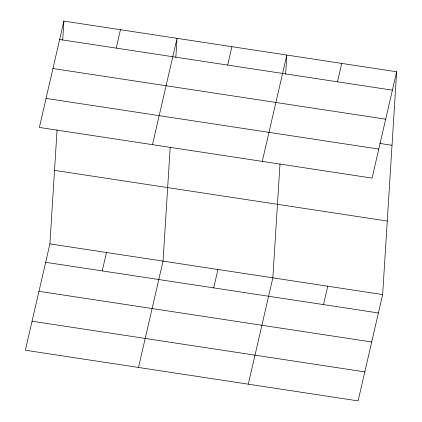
<?xml version="1.0" encoding="UTF-8"?>
<svg xmlns="http://www.w3.org/2000/svg" width="422" height="422" viewBox="0 0 422 422"><rect width="100%" height="100%" fill="white"/><g stroke="black" fill="none" stroke-linecap="round" stroke-linejoin="round"><path stroke-width="0.63" d="M396.633 71.766L372.083 178.105L39.351 127.433L63.901 21.1L396.633 71.766L382.648 294.567L358.099 400.9L25.367 350.234L49.917 243.895L57.07 129.886M62.704 40.137L63.901 21.1M170.203 147.114L163.045 261.123L138.495 367.462M175.832 57.366L177.029 38.328L152.479 144.662M280.002 163.831L272.849 277.845L248.3 384.178M285.636 74.082L286.828 55.045L262.278 161.383M116.214 48.113L120.465 29.714M102.235 270.913L106.481 252.509M227.68 65.088L231.931 46.689M213.701 287.883L217.947 269.484M337.484 81.81L341.73 63.405M323.5 304.605L327.752 286.206M59.65 39.499L392.386 90.166M52.95 68.517L385.687 119.189M379.747 143.422L392.017 145.289M46.051 98.416L378.782 149.082M54.533 170.372L387.264 221.044M49.917 243.895L382.648 294.567M45.671 262.299L378.402 312.966M38.972 291.317L371.703 341.984M32.067 321.216L364.803 371.882"/></g></svg>
